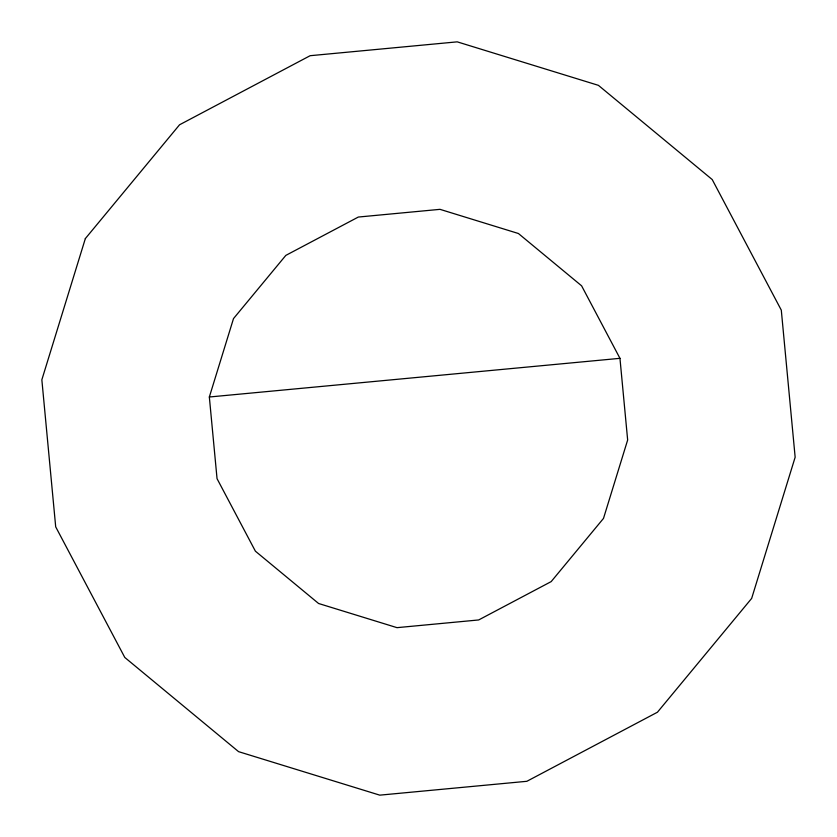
<?xml version="1.0" encoding="UTF-8"?>
<svg xmlns="http://www.w3.org/2000/svg" width="837" height="837" viewBox="0 0 837 837"><rect width="100%" height="100%" fill="white"/><g stroke="black" fill="none" stroke-linecap="round" stroke-linejoin="round"><path stroke-width="1.26" d="M209.344 397L233.502 318.594L285.815 255.4L358.33 217.045L440 209.344L518.406 233.502L581.6 285.815L619.955 358.33L627.656 440L603.498 518.406L551.185 581.6L478.67 619.955L397 627.656L318.594 603.498L255.4 551.185L217.045 478.67L209.344 397L619.955 358.33M85.343 238.587L41.85 379.778L55.702 526.86L124.786 657.453L238.587 751.657L379.778 795.15L526.86 781.298L657.453 712.214L751.657 598.413L795.15 457.222L781.298 310.14L712.214 179.547L598.413 85.343L457.222 41.85L310.14 55.702L179.547 124.786L85.343 238.587"/></g></svg>
